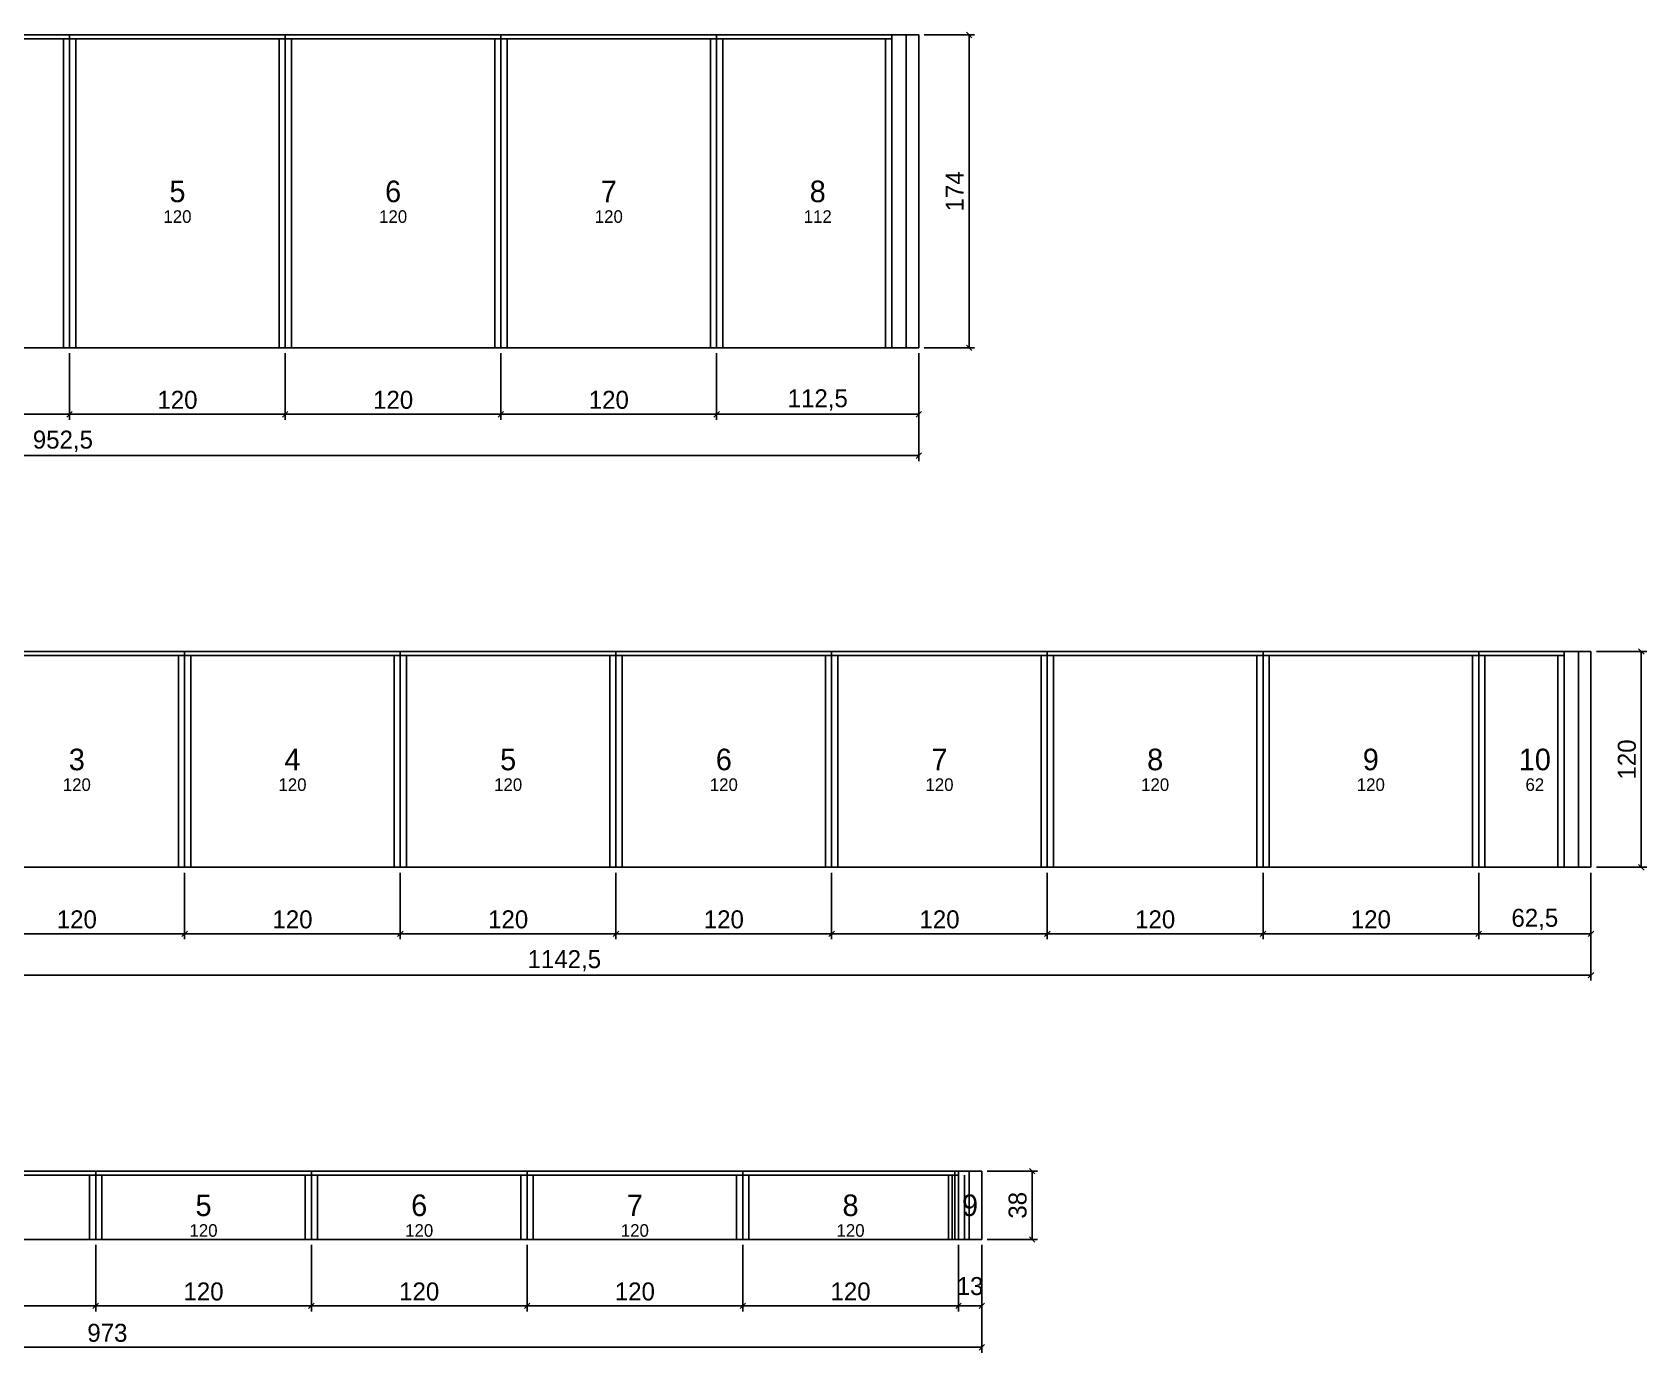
# Model space of a CAD drawing. Extents: x -69 to 3070, y -7854 to 1250.
# Drawn here: x 1665 to 2563, y -1920 to -1186 of the extents above; entities that cross this region are included whole.
import ezdxf
from ezdxf.enums import TextEntityAlignment as Align

# ---------------------------------------------------------------- set-up
doc = ezdxf.new("R2010")
doc.units = 0
for name, color, linetype in [('5', 5, 'Continuous'), ('COTA', 241, 'Continuous'), ('Painéis', 200, 'Continuous'), ('SARR_2.2x7', 40, 'Continuous'), ('SARR_3.5x7', 81, 'Continuous')]:
    doc.layers.add(name, color=color, linetype=linetype)
doc.dimstyles.new('PAINEL', dxfattribs={"dimtxt": 10, "dimasz": 3, "dimexe": 3, "dimexo": 3, "dimgap": 3, "dimtad": 1, "dimblk": 'OBLIQUE', "dimblk1": 'OBLIQUE', "dimcen": 2.5, "dimclrd": 4, "dimclre": 4, "dimclrt": 240, "dimazin": 3, "dimtfac": 1, "dimtmove": 0, "dimatfit": 3})

# ---------------------------------------------------------------- blocks, each defined once
blk = doc.blocks.new('_OBLIQUE')
at = {"color": 0, "linetype": 'BYBLOCK'}
blk.add_line((-0.5, -0.5), (0.5, 0.5), dxfattribs=at)

msp = doc.modelspace()

# ---------------------------------------------------------------- linework, layer by layer
at = {"layer": 'COTA'}
for p, q in [((1205.5, -1187), (2158, -1187)), ((1389.5, -1530), (2532, -1530)), ((1220, -1819), (2193, -1819))]:
    msp.add_line(p, q, dxfattribs=at)
at = {"layer": 'Painéis'}
for p, q in [((1565.5, -1187), (1685.5, -1187)), ((1685.5, -1361), (1685.5, -1187)), ((1685.5, -1187), (1805.5, -1187)), ((1685.5, -1361), (1685.5, -1187)), ((1805.5, -1361), (1805.5, -1187)), ((1805.5, -1187), (1925.5, -1187)), ((1805.5, -1361), (1805.5, -1187)), ((1925.5, -1361), (1925.5, -1187)), ((1925.5, -1187), (2045.5, -1187)), ((1925.5, -1361), (1925.5, -1187)), ((2045.5, -1361), (2045.5, -1187)), ((2045.5, -1187), (2158, -1187)), ((2045.5, -1361), (2045.5, -1187)), ((2158, -1361), (2158, -1187)), ((1565.5, -1361), (1685.5, -1361)), ((1685.5, -1361), (1805.5, -1361)), ((1805.5, -1361), (1925.5, -1361)), ((1925.5, -1361), (2045.5, -1361)), ((2045.5, -1361), (2158, -1361)), ((1629.5, -1530), (1749.5, -1530)), ((1749.5, -1650), (1749.5, -1530)), ((1749.5, -1530), (1869.5, -1530)), ((1749.5, -1650), (1749.5, -1530)), ((1869.5, -1650), (1869.5, -1530)), ((1869.5, -1530), (1989.5, -1530)), ((1869.5, -1650), (1869.5, -1530)), ((1989.5, -1650), (1989.5, -1530)), ((1989.5, -1530), (2109.5, -1530)), ((1989.5, -1650), (1989.5, -1530)), ((2109.5, -1650), (2109.5, -1530)), ((2109.5, -1530), (2229.5, -1530)), ((2109.5, -1650), (2109.5, -1530)), ((2229.5, -1650), (2229.5, -1530)), ((2229.5, -1530), (2349.5, -1530)), ((2229.5, -1650), (2229.5, -1530)), ((2349.5, -1650), (2349.5, -1530)), ((2349.5, -1530), (2469.5, -1530)), ((2349.5, -1650), (2349.5, -1530)), ((2469.5, -1650), (2469.5, -1530)), ((2469.5, -1530), (2532, -1530)), ((2469.5, -1650), (2469.5, -1530)), ((2532, -1650), (2532, -1530)), ((1629.5, -1650), (1749.5, -1650)), ((1749.5, -1650), (1869.5, -1650)), ((1869.5, -1650), (1989.5, -1650)), ((1989.5, -1650), (2109.5, -1650)), ((2109.5, -1650), (2229.5, -1650)), ((2229.5, -1650), (2349.5, -1650)), ((2349.5, -1650), (2469.5, -1650)), ((2469.5, -1650), (2532, -1650)), ((1580, -1819), (1700, -1819)), ((1700, -1857), (1700, -1819)), ((1700, -1819), (1820, -1819)), ((1700, -1857), (1700, -1819)), ((1820, -1857), (1820, -1819)), ((1820, -1819), (1940, -1819)), ((1820, -1857), (1820, -1819)), ((1940, -1857), (1940, -1819)), ((1940, -1819), (2060, -1819)), ((1940, -1857), (1940, -1819)), ((2060, -1857), (2060, -1819)), ((2060, -1819), (2180, -1819)), ((2060, -1857), (2060, -1819)), ((2180, -1857), (2180, -1819)), ((2180, -1819), (2193, -1819)), ((2180, -1857), (2180, -1819)), ((2193, -1857), (2193, -1819)), ((1580, -1857), (1700, -1857)), ((1700, -1857), (1820, -1857)), ((1820, -1857), (1940, -1857)), ((1940, -1857), (2060, -1857)), ((2060, -1857), (2180, -1857)), ((2180, -1857), (2193, -1857))]:
    msp.add_line(p, q, dxfattribs=at)
at = {"layer": 'SARR_2.2x7'}
for p, q in [((1565.5, -1189.2), (1685.5, -1189.2)), ((1685.5, -1189.2), (1805.5, -1189.2)), ((1805.5, -1189.2), (1925.5, -1189.2)), ((1925.5, -1189.2), (2045.5, -1189.2)), ((2045.5, -1189.2), (2143, -1189.2)), ((2151, -1361), (2151, -1187)), ((1629.5, -1532.2), (1749.5, -1532.2)), ((1749.5, -1532.2), (1869.5, -1532.2)), ((1869.5, -1532.2), (1989.5, -1532.2)), ((1989.5, -1532.2), (2109.5, -1532.2)), ((2109.5, -1532.2), (2229.5, -1532.2)), ((2229.5, -1532.2), (2349.5, -1532.2)), ((2349.5, -1532.2), (2469.5, -1532.2)), ((2469.5, -1532.2), (2517, -1532.2)), ((2525, -1650), (2525, -1530)), ((1580, -1821.2), (1700, -1821.2)), ((1700, -1821.2), (1820, -1821.2)), ((1820, -1821.2), (1940, -1821.2)), ((1940, -1821.2), (2060, -1821.2)), ((2060, -1821.2), (2180, -1821.2)), ((2186, -1857), (2186, -1819))]:
    msp.add_line(p, q, dxfattribs=at)
at = {"layer": 'SARR_3.5x7'}
for p, q in [((1682, -1361), (1682, -1189.2)), ((1685.5, -1361), (1685.5, -1187)), ((1685.5, -1361), (1685.5, -1187)), ((1689, -1361), (1689, -1189.2)), ((1802, -1361), (1802, -1189.2)), ((1805.5, -1361), (1805.5, -1187)), ((1805.5, -1361), (1805.5, -1187)), ((1809, -1361), (1809, -1189.2)), ((1922, -1361), (1922, -1189.2)), ((1925.5, -1361), (1925.5, -1187)), ((1925.5, -1361), (1925.5, -1187)), ((1929, -1361), (1929, -1189.2)), ((2042, -1361), (2042, -1189.2)), ((2045.5, -1361), (2045.5, -1187)), ((2045.5, -1361), (2045.5, -1187)), ((2049, -1361), (2049, -1189.2)), ((2139.5, -1361), (2139.5, -1189.2)), ((2143, -1361), (2143, -1187)), ((1682, -1361), (1685.5, -1361)), ((1685.5, -1361), (1689, -1361)), ((1802, -1361), (1805.5, -1361)), ((1805.5, -1361), (1809, -1361)), ((1922, -1361), (1925.5, -1361)), ((1925.5, -1361), (1929, -1361)), ((2042, -1361), (2045.5, -1361)), ((2045.5, -1361), (2049, -1361)), ((2139.5, -1361), (2143, -1361)), ((1746, -1650), (1746, -1532.2)), ((1749.5, -1650), (1749.5, -1530)), ((1749.5, -1650), (1749.5, -1530)), ((1753, -1650), (1753, -1532.2)), ((1866, -1650), (1866, -1532.2)), ((1869.5, -1650), (1869.5, -1530)), ((1869.5, -1650), (1869.5, -1530)), ((1873, -1650), (1873, -1532.2)), ((1986, -1650), (1986, -1532.2)), ((1989.5, -1650), (1989.5, -1530)), ((1989.5, -1650), (1989.5, -1530)), ((1993, -1650), (1993, -1532.2)), ((2106, -1650), (2106, -1532.2)), ((2109.5, -1650), (2109.5, -1530)), ((2109.5, -1650), (2109.5, -1530)), ((2113, -1650), (2113, -1532.2)), ((2226, -1650), (2226, -1532.2)), ((2229.5, -1650), (2229.5, -1530)), ((2229.5, -1650), (2229.5, -1530)), ((2233, -1650), (2233, -1532.2)), ((2346, -1650), (2346, -1532.2)), ((2349.5, -1650), (2349.5, -1530)), ((2349.5, -1650), (2349.5, -1530)), ((2353, -1650), (2353, -1532.2)), ((2466, -1650), (2466, -1532.2)), ((2469.5, -1650), (2469.5, -1530)), ((2469.5, -1650), (2469.5, -1530)), ((2473, -1650), (2473, -1532.2)), ((2513.5, -1650), (2513.5, -1532.2)), ((2517, -1650), (2517, -1530)), ((1746, -1650), (1749.5, -1650)), ((1749.5, -1650), (1753, -1650)), ((1866, -1650), (1869.5, -1650)), ((1869.5, -1650), (1873, -1650)), ((1986, -1650), (1989.5, -1650)), ((1989.5, -1650), (1993, -1650)), ((2106, -1650), (2109.5, -1650)), ((2109.5, -1650), (2113, -1650)), ((2226, -1650), (2229.5, -1650)), ((2229.5, -1650), (2233, -1650)), ((2346, -1650), (2349.5, -1650)), ((2349.5, -1650), (2353, -1650)), ((2466, -1650), (2469.5, -1650)), ((2469.5, -1650), (2473, -1650)), ((2513.5, -1650), (2517, -1650)), ((1696.5, -1857), (1696.5, -1821.2)), ((1700, -1857), (1700, -1819)), ((1700, -1857), (1700, -1819)), ((1703.5, -1857), (1703.5, -1821.2)), ((1816.5, -1857), (1816.5, -1821.2)), ((1820, -1857), (1820, -1819)), ((1820, -1857), (1820, -1819)), ((1823.5, -1857), (1823.5, -1821.2)), ((1936.5, -1857), (1936.5, -1821.2)), ((1940, -1857), (1940, -1819)), ((1940, -1857), (1940, -1819)), ((1943.5, -1857), (1943.5, -1821.2)), ((2056.5, -1857), (2056.5, -1821.2)), ((2060, -1857), (2060, -1819)), ((2060, -1857), (2060, -1819)), ((2063.5, -1857), (2063.5, -1821.2)), ((2174.5, -1857), (2174.5, -1821.2)), ((2176.5, -1857), (2176.5, -1821.2)), ((2178, -1857), (2178, -1819)), ((2180, -1857), (2180, -1819)), ((2180, -1857), (2180, -1819)), ((2183.5, -1857), (2183.5, -1821.2)), ((1696.5, -1857), (1700, -1857)), ((1700, -1857), (1703.5, -1857)), ((1816.5, -1857), (1820, -1857)), ((1820, -1857), (1823.5, -1857)), ((1936.5, -1857), (1940, -1857)), ((1940, -1857), (1943.5, -1857)), ((2056.5, -1857), (2060, -1857)), ((2060, -1857), (2063.5, -1857)), ((2174.5, -1857), (2178, -1857)), ((2176.5, -1857), (2180, -1857)), ((2180, -1857), (2183.5, -1857))]:
    msp.add_line(p, q, dxfattribs=at)

# ---------------------------------------------------------------- texts
at = {"layer": '5'}
for s, height, p in [('5', 12, (1745.5, -1274)), ('6', 12, (1865.5, -1274)), ('7', 12, (1985.5, -1274)), ('8', 12, (2101.75, -1274)), ('120', 7, (1745.5, -1288)), ('120', 7, (1865.5, -1288)), ('120', 7, (1985.5, -1288)), ('112', 7, (2101.75, -1288)), ('3', 12, (1689.5, -1590)), ('4', 12, (1809.5, -1590)), ('5', 12, (1929.5, -1590)), ('6', 12, (2049.5, -1590)), ('7', 12, (2169.5, -1590)), ('8', 12, (2289.5, -1590)), ('9', 12, (2409.5, -1590)), ('10', 12, (2500.75, -1590)), ('120', 7, (1689.5, -1604)), ('120', 7, (1809.5, -1604)), ('120', 7, (1929.5, -1604)), ('120', 7, (2049.5, -1604)), ('120', 7, (2169.5, -1604)), ('120', 7, (2289.5, -1604)), ('120', 7, (2409.5, -1604)), ('62', 7, (2500.75, -1604)), ('5', 12, (1760, -1838)), ('6', 12, (1880, -1838)), ('7', 12, (2000, -1838)), ('8', 12, (2120, -1838)), ('9', 12, (2186.5, -1838)), ('120', 7, (1760, -1852)), ('120', 7, (1880, -1852)), ('120', 7, (2000, -1852)), ('120', 7, (2120, -1852))]:
    msp.add_text(s, height=height, dxfattribs=at).set_placement(p, align=Align.MIDDLE_CENTER)

# ---------------------------------------------------------------- dimensions: what is measured, and where the dimension line sits
at = {"layer": 'COTA'}
for base, p1, p2 in [((2186, -1361), (2158, -1361), (2158, -1187)), ((2560, -1650), (2532, -1650), (2532, -1530)), ((2221, -1857), (2193, -1857), (2193, -1819))]:
    msp.add_linear_dim(base=base, p1=p1, p2=p2, angle=90, dimstyle='PAINEL', dxfattribs=at).render()
for base, p1, p2 in [((1205.5, -1421), (1205.5, -1361), (2158, -1361)), ((1565.5, -1398), (1565.5, -1361), (1685.5, -1361)), ((1685.5, -1398), (1685.5, -1361), (1805.5, -1361)), ((1805.5, -1398), (1805.5, -1361), (1925.5, -1361)), ((1925.5, -1398), (1925.5, -1361), (2045.5, -1361)), ((2045.5, -1398), (2045.5, -1361), (2158, -1361)), ((1389.5, -1710), (1389.5, -1650), (2532, -1650)), ((1629.5, -1687), (1629.5, -1650), (1749.5, -1650)), ((1749.5, -1687), (1749.5, -1650), (1869.5, -1650)), ((1869.5, -1687), (1869.5, -1650), (1989.5, -1650)), ((1989.5, -1687), (1989.5, -1650), (2109.5, -1650)), ((2109.5, -1687), (2109.5, -1650), (2229.5, -1650)), ((2229.5, -1687), (2229.5, -1650), (2349.5, -1650)), ((2349.5, -1687), (2349.5, -1650), (2469.5, -1650)), ((2469.5, -1687), (2469.5, -1650), (2532, -1650)), ((1220, -1917), (1220, -1857), (2193, -1857)), ((1580, -1894), (1580, -1857), (1700, -1857)), ((1700, -1894), (1700, -1857), (1820, -1857)), ((1820, -1894), (1820, -1857), (1940, -1857)), ((1940, -1894), (1940, -1857), (2060, -1857)), ((2060, -1894), (2060, -1857), (2180, -1857)), ((2180, -1894), (2180, -1857), (2193, -1857))]:
    msp.add_linear_dim(base=base, p1=p1, p2=p2, dimstyle='PAINEL', dxfattribs=at).render()

doc.saveas('drawing.dxf')
